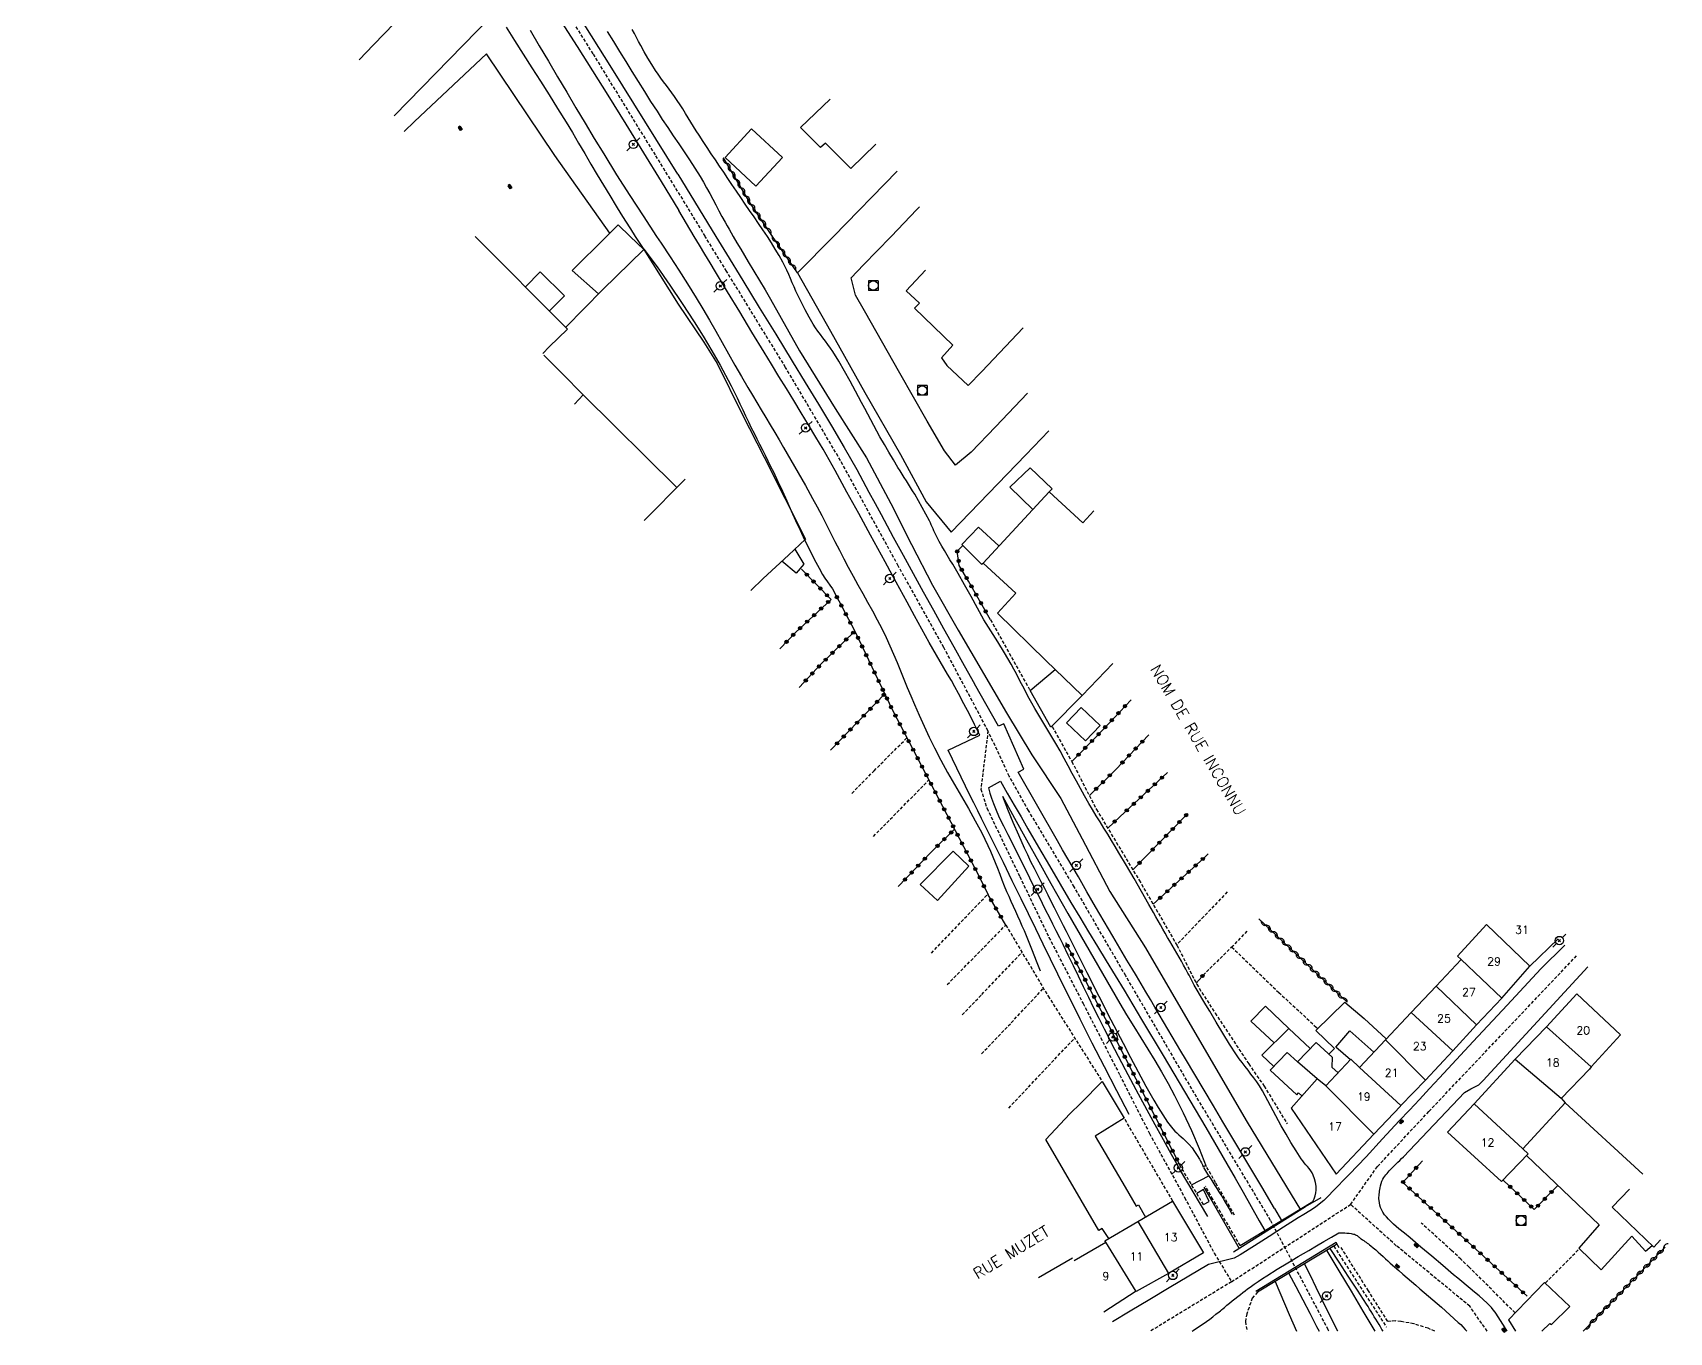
# Model space of a CAD drawing. Header units: millimetres. Extents: x 183999 to 184718, y 129000 to 129978.
# Drawn here: x 184199.4 to 184455, y 128999.8 to 129202.8 of the extents above; entities that cross this region are included whole.
import ezdxf
from ezdxf.enums import TextEntityAlignment as Align

# ---------------------------------------------------------------- set-up
doc = ezdxf.new("R2010")
doc.units = ezdxf.units.MM
doc.linetypes.add('DASHED', pattern=[0.75, 0.5, -0.25])
doc.layers.get('0').update_dxf_attribs({"linetype": 'CONTINUOUS'})
for name, color, linetype in [('W0001', 6, 'DASHED'), ('W0008', 7, 'CONTINUOUS'), ('W0010', 4, 'CONTINUOUS'), ('W0014', 7, 'CONTINUOUS'), ('W0017', 7, 'CONTINUOUS'), ('W0101', 7, 'CONTINUOUS'), ('W0104', 1, 'CONTINUOUS'), ('W0105', 7, 'CONTINUOUS'), ('W0112', 1, 'DASHED'), ('W0120', 7, 'CONTINUOUS'), ('W0211', 2, 'CONTINUOUS'), ('W0214', 2, 'CONTINUOUS'), ('W0310', 3, 'CONTINUOUS'), ('W0322', 7, 'CONTINUOUS'), ('W0323', 7, 'CONTINUOUS'), ('W0401', 7, 'CONTINUOUS'), ('W0420', 7, 'CONTINUOUS'), ('W0473', 7, 'CONTINUOUS'), ('W0989', 7, 'CONTINUOUS'), ('W0991', 7, 'CONTINUOUS'), ('W1102', 7, 'CONTINUOUS')]:
    doc.layers.add(name, color=color, linetype=linetype)
doc.styles.get("Standard").update_dxf_attribs({"font": 'romans.shx', "width": 0.85})

# ---------------------------------------------------------------- blocks, each defined once
blk = doc.blocks.new('T401')
for p, q in [((-0.3, 0.3), (0, 0.3)), ((-0.3, -0.25), (-0.3, 0.3)), ((-0.3, 0.15), (0, 0.15)), ((-0.3, 0), (0, 0)), ((0, 0.3), (0, -0.25)), ((-0.3, -0.15), (0, -0.15)), ((-0.3, -0.25), (-0.3, -0.3)), ((-0.3, -0.3), (0, -0.3)), ((0, -0.3), (0, -0.25))]:
    blk.add_line(p, q)
blk = doc.blocks.new('T420')
for p, q in [((0.75, 0.75), (-0.75, 0.75)), ((-0.75, 0.75), (-0.75, -0.75)), ((0.75, 0.75), (0.75, -0.75)), ((0.75, -0.75), (-0.75, -0.75))]:
    blk.add_line(p, q)
blk.add_ellipse((0, 0), major_axis=(-0.53, 0.53), ratio=1, start_param=3.926991, end_param=10.210176)
blk = doc.blocks.new('T473')
for p, q in [((-0.166667, 0.166667), (0.166667, -0.166667)), ((-0.166667, -0.166667), (0.166667, 0.166667)), ((0.500001, 0.500001), (1.000002, 1.000002)), ((-1.000002, -1.000002), (-0.500001, -0.500001))]:
    blk.add_line(p, q)
blk.add_ellipse((0, 0), major_axis=(0.471405, 0.471405), ratio=1, start_param=5.4977871438, end_param=11.780972451)
blk = doc.blocks.new('t323o')
at = {"color": 0, "linetype": 'Continuous'}
for radius in [0.25, 0.15]:
    blk.add_circle((0, 0), radius, dxfattribs=at)
blk = doc.blocks.new('t322o')
at = {"color": 0, "linetype": 'Continuous'}
for radius in [0.25, 0.15]:
    blk.add_circle((0, 0), radius, dxfattribs=at)
blk = doc.blocks.new('t310o')
at = {"color": 0, "linetype": 'Continuous'}
for centre, start, end in [((-0.5, 0.38), 216.8699, 323.1304), ((0.5, -0.37), 36.8699, 143.1303)]:
    blk.add_arc(centre, 0.625, start, end, dxfattribs=at)

msp = doc.modelspace()

# ---------------------------------------------------------------- linework, layer by layer
at = {"layer": 'W0001'}
for points in [[(184199.38, 129337.16), (184206.41, 129323.95), (184220.9, 129304.18), (184236.54, 129279.72), (184253.4, 129252.61), (184265.8, 129232.94), (184286.88, 129199.48), (184296.64, 129183.61), (184304.39, 129171)], [(184348.56, 129093.79), (184341.66, 129106.81), (184334.54, 129119.55), (184325.52, 129136), (184316.95, 129150.55), (184307.73, 129165.57), (184304.39, 129171)], [(184348.56, 129093.79), (184347.45, 129084.65), (184348.4, 129081.68), (184353.52, 129071), (184358.08, 129061.52), (184363.4, 129051.21), (184369.14, 129040.01), (184373.77, 129030.9), (184379.27, 129020.88), (184383.89, 129012.18), (184386.59, 129007.73)], [(184401.81, 129000), (184401.69, 129000.23), (184392.7, 129017.31), (184381.14, 129036.57), (184370.06, 129055.53), (184362.02, 129069.41), (184354.89, 129081.33), (184351.88, 129086.68), (184348.56, 129093.79)], [(184405.18, 129019.8), (184409.4, 129025.74), (184417.42, 129034.34), (184440.59, 129058.77)], [(184386.59, 129007.73), (184396.62, 129014.23), (184405.18, 129019.8)], [(184426.52, 129000), (184423.8, 129003.9), (184412.32, 129013.36), (184405.18, 129019.8)], [(184386.59, 129007.73), (184373.9, 129000)]]:
    msp.add_lwpolyline(points, dxfattribs=at)
at = {"layer": 'W0008'}
for points in [[(184300.14, 129180.7), (184294.96, 129188.99), (184289.79, 129197.28), (184284.62, 129205.58), (184279.44, 129213.87), (184275.43, 129220.29), (184271.42, 129226.71), (184267.41, 129233.12), (184263.39, 129239.54), (184259.57, 129245.65), (184255.75, 129251.76), (184251.93, 129257.86), (184248.09, 129263.96), (184243.77, 129270.8), (184239.44, 129277.63), (184235.08, 129284.46), (184230.67, 129291.33)], [(184281.98, 129204.47), (184284.39, 129200.67), (184286.79, 129196.87), (184289.18, 129193.05), (184291.98, 129188.56), (184294.76, 129184.06), (184297.53, 129179.56), (184300.28, 129175.04)], [(184300.14, 129180.7), (184306.08, 129171)], [(184302.69, 129171), (184300.28, 129175.04)], [(184347.27, 129093.1), (184346.47, 129094.75), (184345.65, 129096.38), (184344.81, 129098.01), (184343.95, 129099.62), (184343.4, 129100.63), (184342.84, 129101.63), (184342.26, 129102.62), (184341.68, 129103.61), (184341.1, 129104.6), (184340.52, 129105.59), (184339.95, 129106.58), (184339.38, 129107.58), (184338.22, 129109.67), (184337.06, 129111.76), (184335.92, 129113.86), (184334.77, 129115.96), (184333.63, 129118.05), (184332.49, 129120.15), (184331.35, 129122.25), (184330.2, 129124.35), (184328.37, 129127.71), (184326.54, 129131.07), (184324.7, 129134.43), (184322.81, 129137.76), (184321.69, 129139.67), (184320.55, 129141.58), (184319.4, 129143.47), (184318.24, 129145.37), (184317.08, 129147.25), (184315.91, 129149.14), (184314.75, 129151.03), (184313.6, 129152.93), (184311.69, 129156.06), (184309.79, 129159.2), (184307.89, 129162.34), (184305.99, 129165.48), (184305.16, 129166.86), (184304.34, 129168.24), (184303.51, 129169.62), (184302.69, 129171)], [(184306.08, 129171), (184306.49, 129170.32), (184306.91, 129169.65), (184307.32, 129168.97), (184307.73, 129168.29), (184310.29, 129164.1), (184312.85, 129159.91), (184315.41, 129155.72), (184317.96, 129151.52), (184320.01, 129148.16), (184322.07, 129144.81), (184324.11, 129141.44), (184326.1, 129138.04), (184327.09, 129136.31), (184328.06, 129134.57), (184329.02, 129132.82), (184329.97, 129131.07), (184330.92, 129129.31), (184331.86, 129127.56), (184332.81, 129125.8), (184333.77, 129124.05), (184335.33, 129121.19), (184336.9, 129118.34), (184338.46, 129115.48), (184340.03, 129112.63), (184341.63, 129109.75), (184343.23, 129106.88), (184344.83, 129104), (184346.44, 129101.13)], [(184350.21, 129094.48), (184346.44, 129101.13)], [(184342.35, 129090.75), (184347.27, 129093.1)], [(184351.01, 129094.88), (184350.21, 129094.48)], [(184354.16, 129087.79), (184351.01, 129094.88)], [(184345.73, 129083.74), (184342.35, 129090.75)], [(184353.26, 129087.34), (184354.16, 129087.79)], [(184348.65, 129084.89), (184350.5, 129085.89)], [(184350.5, 129085.89), (184351.57, 129084.03), (184352.64, 129082.18), (184353.72, 129080.32), (184354.8, 129078.47), (184356.47, 129075.59), (184358.14, 129072.71), (184359.82, 129069.84), (184361.51, 129066.97), (184362.88, 129064.68), (184364.26, 129062.39), (184365.64, 129060.11), (184367.02, 129057.83), (184368.41, 129055.55), (184369.8, 129053.27), (184371.18, 129050.98), (184372.55, 129048.69), (184375.9, 129043.07), (184379.24, 129037.44), (184382.56, 129031.8), (184385.86, 129026.14), (184387.14, 129023.93), (184388.4, 129021.71), (184389.67, 129019.48), (184390.92, 129017.25)], [(184359.4, 129076.62), (184353.26, 129087.34)], [(184370.61, 129033.84), (184368.67, 129037.55), (184366.75, 129041.27), (184364.84, 129045), (184362.96, 129048.73), (184361.79, 129051.07), (184360.63, 129053.42), (184359.47, 129055.77), (184358.33, 129058.12), (184357.18, 129060.48), (184356.04, 129062.83), (184354.89, 129065.18), (184353.74, 129067.53), (184352.35, 129070.36), (184350.96, 129073.19), (184349.57, 129076.01), (184348.18, 129078.83), (184347.57, 129080.06), (184346.96, 129081.29), (184346.34, 129082.52), (184345.73, 129083.74)], [(184348.65, 129084.89), (184348.87, 129084.06), (184349.13, 129083.24), (184349.41, 129082.42), (184349.73, 129081.62), (184350.33, 129080.26), (184350.99, 129078.92), (184351.67, 129077.59), (184352.35, 129076.26), (184353.24, 129074.45), (184354.14, 129072.63), (184355.04, 129070.82), (184355.94, 129069.01), (184356.48, 129067.94), (184357.02, 129066.86), (184357.55, 129065.79), (184358.09, 129064.72), (184358.63, 129063.65), (184359.17, 129062.58), (184359.71, 129061.51), (184360.24, 129060.44), (184361.05, 129058.79), (184361.85, 129057.14), (184362.65, 129055.49), (184363.44, 129053.83), (184364.24, 129052.18), (184365.04, 129050.52), (184365.86, 129048.88), (184366.68, 129047.24), (184368.31, 129044.06), (184369.97, 129040.89), (184371.65, 129037.74), (184373.34, 129034.59), (184374.61, 129032.28), (184375.89, 129029.97), (184377.18, 129027.67), (184378.49, 129025.38)], [(184393.32, 129019.15), (184391.3, 129022.54), (184389.27, 129025.94), (184387.25, 129029.33), (184385.23, 129032.73), (184383.76, 129035.19), (184382.3, 129037.65), (184380.84, 129040.11), (184379.38, 129042.57), (184378.7, 129043.72), (184378.02, 129044.88), (184377.34, 129046.03), (184376.67, 129047.18), (184375.99, 129048.33), (184375.31, 129049.49), (184374.64, 129050.64), (184373.96, 129051.79), (184373.22, 129053.03), (184372.48, 129054.26), (184371.74, 129055.5), (184371, 129056.73), (184370.26, 129057.97), (184369.53, 129059.2), (184368.79, 129060.44), (184368.06, 129061.68), (184366.71, 129063.99), (184365.36, 129066.31), (184364.02, 129068.63), (184362.68, 129070.95), (184361.86, 129072.37), (184361.04, 129073.79), (184360.22, 129075.2), (184359.4, 129076.62)], [(184393.32, 129019.15), (184394.39, 129017.29)], [(184390.92, 129017.25), (184391.78, 129015.71)], [(184395.53, 129009.04), (184396.63, 129006.98), (184397.72, 129004.91), (184398.81, 129002.84), (184399.88, 129000.76), (184400.27, 129000)], [(184403.18, 129000), (184403.17, 129000.02), (184401.6, 129003.18), (184400.69, 129005.01), (184399.79, 129006.85), (184398.9, 129008.69), (184398.01, 129010.54)]]:
    msp.add_lwpolyline(points, dxfattribs=at)
at = {"layer": 'W0010'}
for points in [[(184382.87, 129017.94), (184378.49, 129025.38)], [(184380.36, 129022.85), (184383.04, 129024.29)], [(184383.04, 129024.29), (184382.28, 129025.57)], [(184383.04, 129024.29), (184383.21, 129024.03), (184383.37, 129023.78), (184383.53, 129023.53), (184383.69, 129023.27), (184384, 129022.78), (184384.31, 129022.29), (184384.62, 129021.79), (184384.93, 129021.3), (184385.06, 129021.08), (184385.2, 129020.87), (184385.33, 129020.66), (184385.46, 129020.44), (184385.77, 129019.91), (184386.07, 129019.38), (184386.36, 129018.84), (184386.65, 129018.3)], [(184382.29, 129022.49), (184383.5, 129020.37), (184387.77, 129012.94)], [(184386.92, 129012.4), (184398.16, 129019.47), (184400.59, 129020.87)], [(184403.41, 129013.04), (184402.95, 129013.86), (184390.37, 129006.22)]]:
    msp.add_lwpolyline(points, dxfattribs=at)
at = {"layer": 'W0014'}
for points in [[(184438.62, 129060.32), (184434.9, 129056.6), (184429.62, 129050.93), (184424.34, 129045.25), (184419.07, 129039.58), (184417.5, 129037.9), (184415.93, 129036.21), (184414.36, 129034.53), (184412.79, 129032.84), (184410.19, 129030.06), (184407.6, 129027.26), (184404.98, 129024.49), (184402.33, 129021.75), (184401.9, 129021.31), (184401.47, 129020.86), (184401.03, 129020.43), (184400.56, 129020.03), (184399.7, 129019.39), (184398.8, 129018.81), (184397.89, 129018.25), (184396.98, 129017.69), (184394.73, 129016.23), (184392.47, 129014.79), (184390.2, 129013.35), (184387.93, 129011.92)], [(184413.44, 129027.24), (184422.98, 129037.31), (184423.97, 129037.88), (184425.2, 129038.49), (184425.91, 129039.15), (184442.26, 129056.91)], [(184421.27, 129008.8), (184419.57, 129010.25), (184417.87, 129011.7), (184416.17, 129013.15), (184414.48, 129014.6), (184413.62, 129015.3), (184412.74, 129015.99), (184411.89, 129016.71), (184411.1, 129017.5), (184410.79, 129017.84), (184410.5, 129018.2), (184410.24, 129018.58), (184410.02, 129018.99), (184409.87, 129019.34), (184409.76, 129019.7), (184409.69, 129020.07), (184409.64, 129020.44), (184409.62, 129020.69), (184409.62, 129020.93), (184409.63, 129021.17), (184409.65, 129021.42), (184409.68, 129021.66), (184409.72, 129021.9), (184409.76, 129022.14), (184409.8, 129022.38), (184409.88, 129022.73), (184409.97, 129023.08), (184410.08, 129023.42), (184410.23, 129023.76), (184410.37, 129024), (184410.54, 129024.23), (184410.71, 129024.45), (184410.89, 129024.66), (184411.23, 129025.04), (184411.58, 129025.41), (184411.94, 129025.76), (184412.3, 129026.12), (184412.58, 129026.41), (184412.87, 129026.69), (184413.15, 129026.97), (184413.44, 129027.24)], [(184380.47, 129000), (184380.61, 129000.09), (184382.67, 129001.5), (184383.18, 129001.87), (184383.67, 129002.25), (184384.15, 129002.64), (184384.64, 129003.02), (184384.85, 129003.19), (184385.05, 129003.36), (184385.26, 129003.53), (184385.47, 129003.7), (184385.67, 129003.88), (184385.88, 129004.05), (184386.09, 129004.22), (184386.29, 129004.39), (184386.71, 129004.73), (184387.13, 129005.08), (184387.56, 129005.42), (184387.98, 129005.76), (184388.35, 129006.04), (184388.72, 129006.32), (184389.1, 129006.6), (184389.48, 129006.87), (184390.12, 129007.33), (184390.77, 129007.78), (184391.43, 129008.23), (184392.09, 129008.66), (184393.72, 129009.68), (184395.37, 129010.67), (184397.02, 129011.65), (184398.67, 129012.62), (184399.84, 129013.31), (184401.01, 129014.01), (184402.18, 129014.69), (184403.35, 129015.38)], [(184403.35, 129015.38), (184403.5, 129015.38), (184403.65, 129015.38), (184403.8, 129015.38), (184403.94, 129015.37), (184404.28, 129015.35), (184404.61, 129015.33), (184404.95, 129015.3), (184405.28, 129015.25), (184405.45, 129015.22), (184405.62, 129015.18), (184405.79, 129015.14), (184405.95, 129015.07), (184406.08, 129015), (184406.2, 129014.93), (184406.31, 129014.85), (184406.42, 129014.76), (184406.53, 129014.67), (184406.63, 129014.58), (184406.74, 129014.49), (184406.86, 129014.41), (184407.04, 129014.28), (184407.23, 129014.15), (184407.41, 129014.02), (184407.6, 129013.89), (184407.79, 129013.76), (184407.97, 129013.63), (184408.16, 129013.49), (184408.33, 129013.35), (184408.73, 129013.03), (184409.12, 129012.7), (184409.5, 129012.36), (184409.88, 129012.02), (184410.26, 129011.68), (184410.63, 129011.33), (184411.01, 129010.99), (184411.39, 129010.65), (184412.05, 129010.07), (184412.71, 129009.5), (184413.37, 129008.92), (184414.03, 129008.35), (184414.69, 129007.77), (184415.35, 129007.2), (184416, 129006.63), (184416.66, 129006.05), (184418.01, 129004.89), (184419.36, 129003.74), (184420.7, 129002.58), (184422.01, 129001.38), (184422.38, 129001.03), (184422.74, 129000.66), (184423.1, 129000.29), (184423.35, 129000)], [(184387.01, 129011.39), (184382.97, 129010.42)], [(184387.93, 129011.92), (184387.01, 129011.39)], [(184382.97, 129010.42), (184379.92, 129008.59), (184376.86, 129006.77), (184373.81, 129004.94), (184370.75, 129003.12), (184368.02, 129001.49), (184368.02, 129001.49)], [(184429.65, 129000), (184429.22, 129000.66), (184429.04, 129000.95), (184428.86, 129001.24), (184428.68, 129001.53), (184428.5, 129001.82), (184428.33, 129002.1), (184428.14, 129002.39), (184427.95, 129002.67), (184427.75, 129002.95), (184427.47, 129003.32), (184427.17, 129003.68), (184426.86, 129004.03), (184426.54, 129004.36), (184425.9, 129004.97), (184425.24, 129005.54), (184424.56, 129006.1), (184423.88, 129006.66), (184423.24, 129007.21), (184422.58, 129007.74), (184421.93, 129008.28), (184421.27, 129008.8)]]:
    msp.add_lwpolyline(points, dxfattribs=at)
at = {"layer": 'W0017'}
msp.add_lwpolyline([(184289.5, 129171.51), (184280.93, 129183.66), (184270.26, 129199.54), (184258.98, 129188.95), (184257.38, 129187.37)], dxfattribs=at)
at = {"layer": 'W0101'}
for points in [[(184331.06, 129185.42), (184327.14, 129181.61), (184323.17, 129185.55), (184322.42, 129184.87), (184319.3, 129188.04), (184323.9, 129192.45)], [(184426.42, 129063.52), (184421.9, 129058.59), (184422.47, 129058.07)], [(184437.58, 129061.3), (184433.16, 129057.02)], [(184422.47, 129058.07), (184418.55, 129053.92)], [(184428.81, 129052.01), (184433.16, 129057.02)], [(184418.55, 129053.92), (184414.67, 129049.8)], [(184424.87, 129047.87), (184428.81, 129052.01)], [(184435.78, 129047.56), (184440.54, 129052.7)], [(184440.54, 129052.7), (184447.36, 129046.27), (184442.77, 129041.27)], [(184414.67, 129049.8), (184410.63, 129045.51)], [(184421.15, 129043.78), (184424.87, 129047.87)], [(184430.88, 129042.49), (184435.78, 129047.56)], [(184410.63, 129045.51), (184406.6, 129041.19)], [(184406.6, 129041.19), (184405.23, 129042.47), (184401.3, 129038.34)], [(184416.87, 129039.23), (184421.15, 129043.78)], [(184430.88, 129042.49), (184438.05, 129036.4)], [(184401.3, 129038.34), (184399.98, 129039.41), (184395.88, 129034.86), (184402.91, 129024.54)], [(184413.01, 129035.24), (184416.87, 129039.23)], [(184442.77, 129041.27), (184442.47, 129040.94), (184438.05, 129036.35), (184438.05, 129036.4)], [(184408.83, 129030.8), (184412.97, 129035.16), (184413.01, 129035.24)], [(184420.3, 129031.11), (184424.5, 129035.54)], [(184424.5, 129035.54), (184432.07, 129028.5)], [(184402.91, 129024.54), (184408.83, 129030.76), (184408.83, 129030.8)], [(184432.07, 129028.5), (184432.93, 129027.72), (184428.73, 129023.37), (184420.3, 129031.11)], [(184452.54, 129013.15), (184446.05, 129019.36), (184448.73, 129022.18)], [(184371.95, 129017.15), (184377.38, 129020.33)], [(184377.38, 129020.33), (184382.21, 129012.24), (184376.75, 129009.03)], [(184366.98, 129013.89), (184366.83, 129014.13), (184371.95, 129017.15)], [(184362.01, 129011.06), (184366.98, 129013.89)], [(184453.6, 129014.26), (184452.54, 129013.15)], [(184356.43, 129008.41), (184361.77, 129011.48)], [(184376.75, 129009.03), (184371.69, 129006.22)], [(184371.69, 129006.22), (184371.72, 129006.23), (184366.67, 129002.99)]]:
    msp.add_lwpolyline(points, dxfattribs=at)
at = {"layer": 'W0104'}
for points in [[(184255.84, 129189.84), (184270.92, 129205.29), (184264.02, 129212.77), (184252.57, 129200.92), (184250.37, 129198.58)], [(184324.41, 129171), (184334.4, 129181.19)], [(184337.85, 129175.64), (184337.44, 129175.21), (184333.45, 129171)], [(184288.99, 129171), (184290.8, 129172.8), (184292.69, 129171)], [(184279.05, 129152.71), (184280.03, 129153.76), (184282.89, 129156.54), (184268.49, 129171)], [(184287.72, 129162.04), (184283.64, 129165.66), (184288.99, 129171)], [(184292.69, 129171), (184294.81, 129168.97)], [(184324.41, 129171), (184318.83, 129165.31), (184323.99, 129156.21), (184329.35, 129146.64), (184334.88, 129136.96), (184338.93, 129129.54), (184342.82, 129124.81), (184354.48, 129136.89), (184358.06, 129140.61)], [(184354.74, 129146.52), (184349.74, 129141.28), (184345.92, 129137.3), (184343.5, 129135.29), (184341.75, 129137.51), (184339.08, 129142.17), (184334.77, 129149.65), (184329.28, 129159.39), (184327.87, 129161.8), (184327.19, 129164.54), (184329.14, 129166.58), (184333.37, 129170.92), (184333.45, 129171)], [(184282.62, 129156.81), (184288.35, 129162.68), (184294.81, 129168.97), (184300.15, 129160.41), (184304.18, 129154.47), (184306.24, 129151.16), (184310.15, 129143.26), (184313.58, 129136.53), (184320.08, 129123.73), (184317.38, 129121.2), (184313.46, 129117.59), (184311.54, 129115.68)], [(184280.08, 129159.36), (184282.4, 129161.73), (184278.64, 129165.46), (184276.32, 129163.13)], [(184338.82, 129165.72), (184335.77, 129162.48), (184337.85, 129160.58), (184337.06, 129159.81), (184343.08, 129154), (184341.3, 129152.06), (184342.13, 129150.84), (184345.48, 129147.69), (184347.59, 129149.9), (184354.06, 129156.73)], [(184285.34, 129146.25), (184282.04, 129149.61), (184279.22, 129152.43)], [(184299.96, 129131.76), (184285.34, 129146.25), (184283.98, 129144.82)], [(184355.56, 129128.35), (184351.95, 129131.82), (184355.16, 129134.87), (184358.6, 129131.59), (184358.1, 129131.09)], [(184294.85, 129126.62), (184301.27, 129133.08)], [(184365.07, 129128.12), (184363.38, 129126.25), (184358.1, 129131.09), (184347.79, 129119.98), (184352.89, 129115.26), (184350.03, 129112.15), (184357.59, 129104.76), (184363.28, 129099.3)], [(184350.27, 129122.66), (184347.06, 129125.61), (184344.45, 129122.9), (184347.53, 129119.82), (184347.79, 129119.98)], [(184318.41, 129122.16), (184319.81, 129119.82), (184318.6, 129118.4), (184316.38, 129120.28)], [(184363.28, 129099.3), (184358.38, 129094.36), (184355.14, 129100.07), (184359.03, 129103.37)], [(184363.28, 129099.3), (184368.07, 129104.3)], [(184395.52, 129047.3), (184391.92, 129050.76), (184389.62, 129048.45), (184393.27, 129045.06)], [(184401.81, 129043.26), (184402.65, 129044.18), (184399.77, 129046.95), (184404.29, 129051.38), (184407.32, 129048.85), (184410.76, 129045.65)], [(184393.18, 129041.34), (184391.33, 129043.12), (184395.52, 129047.3), (184398.86, 129044.14)], [(184405.15, 129042.39), (184402.86, 129044.37), (184405.06, 129046.91), (184408.84, 129043.59)], [(184396.89, 129042.1), (184399.8, 129045.11), (184402.32, 129042.79), (184402.27, 129041.24), (184403.23, 129040.37)], [(184396.89, 129042.1), (184395.3, 129043.53), (184392.64, 129040.78), (184396.78, 129036.92), (184397.07, 129037.24), (184397.59, 129036.76)], [(184399.98, 129039.41), (184396.89, 129042.1)], [(184424.5, 129035.54), (184430.88, 129042.49)], [(184367.44, 129014.49), (184366.4, 129016.04), (184365.85, 129015.73), (184357.58, 129029.97), (184361.36, 129033.95), (184363.04, 129035.63), (184366.39, 129038.99), (184369.82, 129033.3), (184365.32, 129030.48), (184369.97, 129022.49), (184371.71, 129019.53), (184372.04, 129019.73), (184373.16, 129017.81)], [(184438.05, 129036.4), (184438.67, 129035.65), (184432.07, 129028.5)], [(184438.67, 129035.65), (184450.84, 129024.54)], [(184432.64, 129027.42), (184444, 129016.61), (184440.82, 129012.95), (184444.3, 129009.58), (184449.1, 129014.86), (184451.22, 129012.49), (184452.28, 129013.41)], [(184435.48, 129007.63), (184429.82, 129001.77), (184430.96, 129000)], [(184435.06, 129000), (184436.31, 129001.2), (184436.56, 129001.07), (184439.43, 129003.88), (184435.48, 129007.63)]]:
    msp.add_lwpolyline(points, dxfattribs=at)
for points in [[(184307.49, 129183.31), (184312.32, 129178.84), (184316.48, 129183.33), (184311.65, 129187.81)], [(184360.84, 129095.01), (184363.12, 129097.41), (184366.08, 129094.59), (184363.8, 129092.19)], [(184340.65, 129067.26), (184345.59, 129072.65), (184343.11, 129074.96), (184337.98, 129069.76)]]:
    msp.add_lwpolyline(points, close=True, dxfattribs=at)
at = {"layer": 'W0105'}
msp.add_lwpolyline([(184382.21, 129019.78), (184383.12, 129020.26), (184382.22, 129022.14), (184381.16, 129021.53)], dxfattribs=at)
at = {"layer": 'W0112'}
for points in [[(184348.95, 129111.13), (184355.14, 129100.07)], [(184358.58, 129094.43), (184361.65, 129088.98), (184365.49, 129081.51), (184372.16, 129070.45), (184378.06, 129060.3), (184381.15, 129054.19)], [(184327.31, 129084.01), (184330.76, 129087.54), (184335.9, 129092.68)], [(184330.66, 129077.29), (184339.34, 129086.1)], [(184339.73, 129059.07), (184348.52, 129068.26)], [(184385.93, 129068.61), (184382.25, 129064.77), (184378.06, 129060.38)], [(184342.19, 129054.13), (184351.34, 129063.44), (184357.95, 129052.34), (184366.34, 129039.11)], [(184388.99, 129062.5), (184386.78, 129060.16), (184382.46, 129055.94)], [(184386.63, 129060.01), (184393.96, 129052.92), (184399.83, 129047.49)], [(184344.53, 129049.42), (184347.59, 129052.6), (184353.88, 129059.17)], [(184347.57, 129043.33), (184352.18, 129048.17), (184357.22, 129053.55)], [(184381.15, 129054.19), (184384.03, 129049.67), (184389.27, 129041.75), (184391.67, 129038.3), (184395.27, 129032.38)], [(184399.83, 129047.49), (184400.06, 129047.24)], [(184351.79, 129034.85), (184362.1, 129045.8)], [(184377.43, 129020.33), (184369.82, 129033.3)], [(184382.21, 129019.78), (184378.81, 129025.45)], [(184382.59, 129025.88), (184382.17, 129025.69)], [(184387.07, 129018.15), (184384.11, 129023.19), (184382.59, 129025.88)], [(184387.96, 129013.38), (184383.67, 129020.61), (184382.53, 129022.67)], [(184430.87, 129002.86), (184428.79, 129004.96), (184423.7, 129010.01), (184422.4, 129011.24), (184420.95, 129012.62), (184416.23, 129016.9)], [(184402.55, 129013.28), (184410.8, 129000.61)], [(184410.98, 129001.54), (184407.97, 129006.31), (184403.69, 129013.09)], [(184435.63, 129007.54), (184440.9, 129012.87)], [(184390.66, 129006.09), (184389.82, 129005.18), (184389.33, 129003.72), (184388.98, 129002.73), (184388.76, 129001.49), (184389, 129000)], [(184418.35, 129000), (184417.29, 129000.45), (184415.05, 129001.16), (184413.04, 129001.53), (184412.2, 129001.6), (184411.53, 129001.57), (184410.98, 129001.54)]]:
    msp.add_lwpolyline(points, dxfattribs=at)
at = {"layer": 'W0120'}
for points in [[(184387.96, 129013.38), (184399.29, 129020.28)], [(184402.96, 129013.53), (184390.66, 129006.09)]]:
    msp.add_lwpolyline(points, dxfattribs=at)
at = {"layer": 'W0211'}
for points in [[(184273.29, 129203.7), (184274.63, 129201.58), (184275.98, 129199.46), (184277.32, 129197.35), (184278.67, 129195.23), (184280.01, 129193.11), (184281.34, 129190.99), (184282.66, 129188.85), (184283.65, 129187.22), (184284.63, 129185.58), (184285.6, 129183.94), (184286.56, 129182.29), (184287.52, 129180.64), (184288.5, 129179), (184289.48, 129177.37), (184290.47, 129175.74), (184291.21, 129174.55), (184291.96, 129173.36), (184292.72, 129172.18), (184293.48, 129171)], [(184314.1, 129171), (184313.42, 129172.02), (184312.74, 129173.04), (184312.04, 129174.05), (184311.34, 129175.05), (184310.64, 129176.06), (184309.95, 129177.07), (184309.26, 129178.08), (184308.57, 129179.1), (184307.93, 129180.06), (184307.29, 129181.03), (184306.64, 129181.99), (184305.99, 129182.95), (184305.34, 129183.91), (184304.7, 129184.87), (184304.06, 129185.84), (184303.43, 129186.81), (184303, 129187.49), (184302.58, 129188.17), (184302.16, 129188.85), (184301.74, 129189.54), (184301.32, 129190.22), (184300.9, 129190.91), (184300.47, 129191.58), (184300.03, 129192.25), (184299.62, 129192.85), (184299.2, 129193.43), (184298.77, 129194.01), (184298.34, 129194.58), (184297.91, 129195.16), (184297.48, 129195.74), (184297.07, 129196.33), (184296.66, 129196.92), (184296.05, 129197.88), (184295.46, 129198.84), (184294.89, 129199.82), (184294.33, 129200.81), (184293.99, 129201.44), (184293.65, 129202.07), (184293.33, 129202.7), (184293, 129203.34)], [(184293.48, 129171), (184294.81, 129168.97)], [(184347.92, 129111.13), (184346.93, 129112.95), (184345.92, 129114.76), (184344.91, 129116.57), (184343.88, 129118.37), (184343.47, 129119.09), (184343.05, 129119.8), (184342.62, 129120.5), (184342.19, 129121.21), (184341.77, 129121.92), (184341.35, 129122.63), (184340.95, 129123.35), (184340.56, 129124.08), (184340.4, 129124.39), (184340.26, 129124.7), (184340.12, 129125.02), (184339.98, 129125.33), (184339.84, 129125.65), (184339.71, 129125.97), (184339.56, 129126.28), (184339.41, 129126.59), (184338.86, 129127.64), (184338.29, 129128.68), (184337.7, 129129.71), (184337.11, 129130.74), (184336.79, 129131.27), (184336.47, 129131.79), (184336.14, 129132.31), (184335.81, 129132.83), (184335.48, 129133.35), (184335.15, 129133.87), (184334.82, 129134.39), (184334.5, 129134.92), (184333.78, 129136.1), (184333.07, 129137.29), (184332.38, 129138.49), (184331.69, 129139.69), (184331.2, 129140.58), (184330.72, 129141.47), (184330.25, 129142.36), (184329.78, 129143.25), (184329.31, 129144.14), (184328.83, 129145.04), (184328.36, 129145.93), (184327.87, 129146.81), (184327.01, 129148.38), (184326.14, 129149.95), (184325.25, 129151.5), (184324.31, 129153.03), (184323.95, 129153.57), (184323.57, 129154.11), (184323.18, 129154.63), (184322.78, 129155.15), (184322.38, 129155.67), (184322, 129156.19), (184321.62, 129156.73), (184321.27, 129157.28), (184320.61, 129158.38), (184320.01, 129159.52), (184319.43, 129160.66), (184318.86, 129161.81), (184318.55, 129162.46), (184318.27, 129163.11), (184317.99, 129163.76), (184317.71, 129164.42), (184317.44, 129165.07), (184317.15, 129165.72), (184316.84, 129166.37), (184316.51, 129167), (184315.94, 129168.02), (184315.34, 129169.02), (184314.73, 129170.02), (184314.1, 129171)], [(184294.81, 129169.02), (184296.87, 129166.23), (184298.86, 129163.4), (184300.81, 129160.54), (184302.69, 129157.64), (184304.08, 129155.41), (184305.42, 129153.15), (184306.71, 129150.87), (184307.97, 129148.57), (184308.45, 129147.65), (184308.91, 129146.72), (184309.37, 129145.79), (184309.81, 129144.86), (184310.26, 129143.92), (184310.7, 129142.99), (184311.15, 129142.05), (184311.6, 129141.12), (184312.03, 129140.26), (184312.46, 129139.4), (184312.89, 129138.54), (184313.33, 129137.68), (184313.76, 129136.82), (184314.19, 129135.95), (184314.62, 129135.09), (184315.04, 129134.22), (184315.75, 129132.71), (184316.45, 129131.2), (184317.14, 129129.68), (184317.83, 129128.16), (184318.52, 129126.64), (184319.21, 129125.12), (184319.93, 129123.61), (184320.66, 129122.11), (184321.15, 129121.12), (184321.66, 129120.14), (184322.18, 129119.16), (184322.74, 129118.21), (184323.1, 129117.63), (184323.47, 129117.07), (184323.86, 129116.52), (184324.27, 129115.98)], [(184399.29, 129020.28), (184399.49, 129020.7), (184399.65, 129021.14), (184399.75, 129021.59), (184399.8, 129022.05), (184399.79, 129022.65), (184399.7, 129023.24), (184399.56, 129023.82), (184399.35, 129024.37), (184399.17, 129024.73), (184398.96, 129025.07), (184398.72, 129025.4), (184398.47, 129025.71), (184398.22, 129026.01), (184397.96, 129026.31), (184397.72, 129026.62), (184397.49, 129026.94), (184396.67, 129028.2), (184395.87, 129029.48), (184395.1, 129030.77), (184394.34, 129032.07), (184393.91, 129032.84), (184393.49, 129033.63), (184393.08, 129034.42), (184392.68, 129035.21), (184392.27, 129036), (184391.85, 129036.78), (184391.41, 129037.56), (184390.94, 129038.32), (184390.53, 129038.94), (184390.09, 129039.56), (184389.63, 129040.16), (184389.17, 129040.76), (184388.7, 129041.35), (184388.24, 129041.95), (184387.79, 129042.56), (184387.36, 129043.18), (184386.27, 129044.85), (184385.23, 129046.56), (184384.21, 129048.27), (184383.18, 129049.98), (184382.57, 129050.99), (184381.96, 129052), (184381.36, 129053.01), (184380.77, 129054.04), (184380.6, 129054.35), (184380.44, 129054.66), (184380.28, 129054.98), (184380.12, 129055.3), (184379.96, 129055.61), (184379.79, 129055.93), (184379.63, 129056.25), (184379.46, 129056.56), (184379.11, 129057.19), (184378.76, 129057.81), (184378.4, 129058.43), (184378.04, 129059.05), (184377.68, 129059.67), (184377.32, 129060.28), (184376.96, 129060.9), (184376.6, 129061.52), (184376.23, 129062.17), (184375.87, 129062.81), (184375.51, 129063.45), (184375.15, 129064.09), (184374.79, 129064.74), (184374.42, 129065.38), (184374.06, 129066.02), (184373.7, 129066.66), (184372.53, 129068.69), (184371.37, 129070.71), (184370.2, 129072.73), (184369.01, 129074.74), (184368.43, 129075.71), (184367.84, 129076.67), (184367.25, 129077.63), (184366.65, 129078.59), (184366.06, 129079.55), (184365.47, 129080.51), (184364.89, 129081.48), (184364.31, 129082.45), (184363.65, 129083.61), (184363, 129084.77), (184362.37, 129085.94), (184361.73, 129087.11), (184361.1, 129088.29), (184360.47, 129089.46), (184359.82, 129090.63), (184359.17, 129091.79), (184358.71, 129092.58), (184358.24, 129093.37), (184357.76, 129094.15), (184357.29, 129094.94), (184356.81, 129095.72), (184356.34, 129096.5), (184355.88, 129097.29), (184355.42, 129098.09), (184355, 129098.84), (184354.59, 129099.6), (184354.19, 129100.37), (184353.8, 129101.13), (184353.4, 129101.9), (184353, 129102.66), (184352.59, 129103.42), (184352.17, 129104.17), (184351.14, 129105.94), (184350.09, 129107.68), (184349.02, 129109.42), (184347.92, 129111.13)], [(184350.82, 129083.57), (184351.61, 129081.54), (184352.44, 129079.51), (184353.31, 129077.51), (184354.2, 129075.51), (184354.71, 129074.45), (184355.22, 129073.39), (184355.75, 129072.33), (184356.29, 129071.28), (184356.83, 129070.24), (184357.37, 129069.19), (184357.91, 129068.14), (184358.45, 129067.09), (184358.91, 129066.17), (184359.37, 129065.24), (184359.83, 129064.32), (184360.3, 129063.39), (184360.76, 129062.46), (184361.22, 129061.54), (184361.68, 129060.61), (184362.15, 129059.69), (184364.01, 129056.01), (184365.87, 129052.33), (184367.75, 129048.65), (184369.65, 129044.99), (184370.82, 129042.75), (184371.99, 129040.51), (184373.19, 129038.29), (184374.46, 129036.1), (184375.15, 129034.94), (184375.86, 129033.79), (184376.61, 129032.67), (184377.44, 129031.6), (184377.73, 129031.27), (184378.05, 129030.96), (184378.37, 129030.67), (184378.71, 129030.38), (184379.04, 129030.1), (184379.37, 129029.8), (184379.68, 129029.5), (184379.98, 129029.17), (184380.42, 129028.62), (184380.83, 129028.05), (184381.21, 129027.46), (184381.57, 129026.85), (184381.74, 129026.57), (184381.89, 129026.28), (184382.04, 129025.99), (184382.17, 129025.69)], [(184410.26, 129000), (184410.07, 129000.28), (184409.87, 129000.69), (184409.65, 129001.07), (184409.39, 129001.47), (184409.14, 129001.86), (184408.89, 129002.26), (184408.65, 129002.66), (184408.4, 129003.06), (184408.16, 129003.46), (184407.91, 129003.86), (184407.65, 129004.25), (184406.25, 129006.43), (184404.83, 129008.6), (184403.41, 129010.77), (184401.97, 129012.93)]]:
    msp.add_lwpolyline(points, dxfattribs=at)
at = {"layer": 'W0214'}
for points in [[(184277.04, 129203.21), (184278.48, 129200.79), (184279.92, 129198.38), (184281.34, 129195.95), (184282.77, 129193.53), (184284.19, 129191.11), (184285.63, 129188.69), (184287.08, 129186.28), (184288.55, 129183.88), (184290.57, 129180.64), (184292.62, 129177.41), (184294.7, 129174.2), (184296.8, 129171)], [(184289.08, 129203), (184290.06, 129201.45), (184291.03, 129199.89), (184292, 129198.33), (184292.96, 129196.76), (184293.93, 129195.2), (184294.9, 129193.64), (184295.88, 129192.09), (184296.87, 129190.54), (184297.7, 129189.26), (184298.55, 129187.99), (184299.41, 129186.73), (184300.27, 129185.47), (184301.12, 129184.21), (184301.97, 129182.94), (184302.79, 129181.65), (184303.6, 129180.35), (184304.11, 129179.48), (184304.61, 129178.6), (184305.1, 129177.71), (184305.57, 129176.81), (184306.05, 129175.91), (184306.52, 129175.02), (184307.01, 129174.13), (184307.5, 129173.24), (184307.82, 129172.68), (184308.14, 129172.12), (184308.46, 129171.56), (184308.78, 129171)], [(184296.8, 129171), (184297.5, 129169.93)], [(184297.5, 129169.93), (184298.91, 129167.83), (184300.29, 129165.71), (184301.65, 129163.57), (184302.98, 129161.41), (184304.02, 129159.68), (184305.05, 129157.93), (184306.06, 129156.18), (184307.06, 129154.42), (184308.05, 129152.66), (184309.05, 129150.9), (184310.05, 129149.14), (184311.07, 129147.39), (184311.76, 129146.22), (184312.45, 129145.05), (184313.15, 129143.89), (184313.85, 129142.72), (184314.55, 129141.56), (184315.25, 129140.39), (184315.94, 129139.22), (184316.63, 129138.05), (184317.78, 129136.07), (184318.93, 129134.08), (184320.06, 129132.09), (184321.17, 129130.08), (184321.89, 129128.74), (184322.59, 129127.4), (184323.29, 129126.06), (184323.97, 129124.71), (184324.66, 129123.36), (184325.35, 129122.01), (184326.04, 129120.66), (184326.74, 129119.32), (184327.48, 129117.95), (184328.23, 129116.59), (184328.99, 129115.23), (184329.75, 129113.87), (184330.5, 129112.51), (184331.24, 129111.13), (184331.96, 129109.75), (184332.65, 129108.35), (184333.24, 129107.07), (184333.82, 129105.77), (184334.36, 129104.46), (184334.9, 129103.15), (184335.43, 129101.84), (184335.96, 129100.52), (184336.51, 129099.22), (184337.07, 129097.91), (184337.82, 129096.2), (184338.59, 129094.5), (184339.37, 129092.8), (184340.19, 129091.12), (184341.19, 129089.19), (184342.24, 129087.28), (184343.32, 129085.4), (184344.42, 129083.52), (184345.5, 129081.64), (184346.57, 129079.74), (184347.59, 129077.82), (184348.56, 129075.87), (184348.96, 129074.99), (184349.34, 129074.1), (184349.7, 129073.2), (184350.05, 129072.3), (184350.4, 129071.4), (184350.74, 129070.49), (184351.1, 129069.59), (184351.47, 129068.7), (184351.8, 129067.93), (184352.14, 129067.16), (184352.49, 129066.4), (184352.84, 129065.63), (184353.18, 129064.87), (184353.53, 129064.11), (184353.87, 129063.34), (184354.2, 129062.57), (184354.85, 129061.01), (184355.48, 129059.44), (184356.1, 129057.87), (184356.7, 129056.29)], [(184308.78, 129171), (184309.36, 129170.01), (184309.94, 129169.02), (184310.53, 129168.03), (184311.11, 129167.04), (184311.98, 129165.58), (184312.86, 129164.12), (184313.74, 129162.67), (184314.62, 129161.21)], [(184314.62, 129161.21), (184319.12, 129153.15), (184324.71, 129144.13), (184329.61, 129136.4), (184333.38, 129129.31), (184336.62, 129122.88), (184339.91, 129116.54), (184343.91, 129109.51), (184351.45, 129096.6), (184355.42, 129090.02), (184359.92, 129083.19), (184363.29, 129076.9), (184367.61, 129068.7), (184373.15, 129059.86), (184380.84, 129046.68), (184389.02, 129032.67), (184397.36, 129018.96)], [(184350.82, 129083.57), (184352.7, 129080.16), (184354.58, 129076.74), (184356.48, 129073.34), (184358.39, 129069.94), (184361.05, 129065.24), (184363.73, 129060.55), (184366.43, 129055.87), (184369.15, 129051.2), (184370.21, 129049.4), (184371.31, 129047.62), (184372.41, 129045.84), (184373.51, 129044.07), (184374.61, 129042.29), (184375.68, 129040.49), (184376.72, 129038.67), (184377.7, 129036.83), (184379.06, 129034.11), (184380.34, 129031.35), (184381.54, 129028.56), (184382.65, 129025.73)], [(184401.47, 129012.54), (184403.36, 129009.41), (184405.25, 129006.27), (184407.11, 129003.13), (184408.95, 129000)], [(184393.39, 129007.74), (184395.61, 129002.6), (184396.76, 129000)]]:
    msp.add_lwpolyline(points, dxfattribs=at)
at = {"layer": 'W0310'}
for points in [[(184314.93, 129171), (184311.38, 129176.3), (184307.26, 129183.27)], [(184318.83, 129165.31), (184316.29, 129168.97), (184314.93, 129171)], [(184390.85, 129064.43), (184403.05, 129052.91), (184404.53, 129051.5)], [(184441.53, 129000), (184451.01, 129009.77), (184454.29, 129013.13)]]:
    msp.add_lwpolyline(points, dxfattribs=at)
at = {"layer": 'W0322'}
for points in [[(184324.27, 129115.98), (184327.76, 129109.35)], [(184327.76, 129109.35), (184333.64, 129097.03), (184347.36, 129070.72), (184348.57, 129068.17)]]:
    msp.add_lwpolyline(points, dxfattribs=at)
at = {"layer": 'W0323'}
for points in [[(184348.95, 129111.13), (184345.52, 129117.14), (184344.07, 129119.59), (184343.76, 129121.83), (184344.65, 129122.7)], [(184316.06, 129106.61), (184318.5, 129109.14), (184324.05, 129114.3), (184319.43, 129119.03)], [(184327.76, 129109.35), (184322.53, 129104.23), (184319.07, 129100.56)], [(184323.96, 129090.74), (184332.44, 129099.55)], [(184370.9, 129098.63), (184365.6, 129093.01), (184361.65, 129088.98)], [(184368.51, 129087.76), (184373.66, 129093.13)], [(184368.51, 129087.76), (184364.39, 129083.66)], [(184376.6, 129087.26), (184369.14, 129080.33)], [(184369.14, 129080.33), (184367.25, 129078.59)], [(184379.78, 129080.89), (184377.46, 129078.5), (184373.23, 129074.15)], [(184339.62, 129074.75), (184343.34, 129078.42)], [(184334.55, 129069.47), (184339.62, 129074.75)], [(184373.23, 129074.15), (184371.18, 129072.08)], [(184382.33, 129073.96), (184374.35, 129066.69)], [(184382.94, 129074.58), (184382.33, 129073.96)], [(184351.34, 129063.44), (184348.52, 129068.26)], [(184378.76, 129025.49), (184373.31, 129036.19), (184366.91, 129048.81), (184360.73, 129060.67)], [(184382.46, 129055.94), (184381.05, 129054.38)], [(184416.43, 129026.61), (184413.34, 129023.25), (184423.49, 129013.98), (184432.74, 129005.5)], [(184429.03, 129023.59), (184433.87, 129019.02), (184437.55, 129022.74)]]:
    msp.add_lwpolyline(points, dxfattribs=at)
at = {"layer": 'W1102'}
for points in [[(184426.42, 129063.52), (184433.16, 129057.02)], [(184428.81, 129052.01), (184422.47, 129058.07)], [(184424.87, 129047.87), (184418.55, 129053.92)], [(184421.15, 129043.78), (184414.67, 129049.8)], [(184435.78, 129047.56), (184442.77, 129041.27)], [(184416.87, 129039.23), (184410.63, 129045.51)], [(184413.01, 129035.24), (184406.6, 129041.19)], [(184401.3, 129038.34), (184408.83, 129030.8)], [(184371.95, 129017.15), (184376.75, 129009.03)], [(184371.69, 129006.22), (184366.98, 129013.89)]]:
    msp.add_lwpolyline(points, dxfattribs=at)

# ---------------------------------------------------------------- block references
at = {"layer": 'W0310'}
for p, rotation in [((184307.76, 129182.43), 120.5451746489464), ((184308.52, 129181.14), 120.5451746489464), ((184309.28, 129179.85), 120.5451746489464), ((184310.05, 129178.56), 120.5451746489464), ((184310.81, 129177.26), 120.5451746489464), ((184311.59, 129175.98), 123.8269403166286), ((184312.42, 129174.74), 123.8269403166286), ((184313.26, 129173.49), 123.8269403166286), ((184314.09, 129172.25), 123.8269403166286), ((184315.43, 129170.25), 123.826940316594), ((184316.27, 129169), 123.826940316594), ((184317.12, 129167.77), 124.7666878651378), ((184317.98, 129166.54), 124.7666878651378), ((184391.94, 129063.4), 316.6110568283998), ((184393.03, 129062.37), 316.6110568283998), ((184394.12, 129061.34), 316.6110568283998), ((184395.21, 129060.31), 316.6110568283998), ((184396.3, 129059.28), 316.6110568283998), ((184397.39, 129058.25), 316.6110568283998), ((184398.48, 129057.22), 316.6110568283998), ((184399.57, 129056.19), 316.6110568283998), ((184400.66, 129055.16), 316.6110568283998), ((184401.75, 129054.13), 316.6110568283998), ((184402.84, 129053.1), 316.6110568283998), ((184403.93, 129052.06), 316.5428144386433), ((184454.07, 129012.91), 45.65806818538923), ((184451.98, 129010.76), 45.65806818538923), ((184453.03, 129011.84), 45.65806818538923), ((184449.89, 129008.61), 45.88041906763097), ((184450.93, 129009.69), 45.88041906763097), ((184446.75, 129005.38), 45.88041906763097), ((184447.8, 129006.46), 45.88041906763097), ((184448.84, 129007.54), 45.88041906763097), ((184444.66, 129003.23), 45.88041906763097), ((184445.71, 129004.31), 45.88041906763097), ((184442.58, 129001.08), 45.88041906763097), ((184443.62, 129002.15), 45.88041906763097)]:
    msp.add_blockref('t310o', p, dxfattribs=dict(at, rotation=rotation))
at = {"layer": 'W0322'}
for p, rotation in [((184324.96, 129114.66), 297.790991683241), ((184325.66, 129113.34), 297.790991683241), ((184326.36, 129112.01), 297.790991683241), ((184327.06, 129110.68), 297.790991683241), ((184328.25, 129108.31), 295.5201508501985), ((184328.9, 129106.96), 295.5201508501985), ((184329.54, 129105.61), 295.5201508501985), ((184330.19, 129104.25), 295.5201508501985), ((184330.84, 129102.9), 295.5201508501985), ((184331.48, 129101.55), 295.5201508501985), ((184332.13, 129100.19), 295.5201508501985), ((184332.78, 129098.84), 295.5201508501985), ((184333.42, 129097.48), 295.5201508501985), ((184334.1, 129096.15), 297.5367317484457), ((184334.79, 129094.82), 297.5367317484457), ((184335.49, 129093.49), 297.5367317484457), ((184336.18, 129092.16), 297.5367317484457), ((184336.87, 129090.83), 297.5367317484457), ((184337.57, 129089.5), 297.5367317484457), ((184338.26, 129088.17), 297.5367317484457), ((184338.95, 129086.84), 297.5367317484457), ((184339.65, 129085.51), 297.5367317484457), ((184340.34, 129084.18), 297.5367317484457), ((184341.03, 129082.85), 297.5367317484457), ((184341.73, 129081.52), 297.5367317484457), ((184342.42, 129080.19), 297.5367317484457), ((184343.11, 129078.86), 297.5367317484457), ((184343.81, 129077.53), 297.5367317484457), ((184344.5, 129076.2), 297.5367317484457), ((184345.2, 129074.86), 297.5367317484457), ((184345.89, 129073.53), 297.5367317484457), ((184346.58, 129072.2), 297.5367317484457), ((184347.28, 129070.87), 297.5367317484457), ((184347.92, 129069.52), 295.3230362617619)]:
    msp.add_blockref('t322o', p, dxfattribs=dict(at, rotation=rotation))
at = {"layer": 'W0323'}
for p, rotation in [((184343.76, 129121.8), 97.95455777758747), ((184320.28, 129118.17), 134.3501934267657), ((184343.97, 129120.32), 97.95455777758747), ((184344.46, 129118.93), 120.5981171473689), ((184321.32, 129117.09), 134.3501934267657), ((184322.37, 129116.02), 134.3501934267657), ((184345.22, 129117.64), 120.5981171473689), ((184345.97, 129116.34), 119.6791091582053), ((184322.51, 129112.87), 42.93189920820001), ((184323.42, 129114.95), 134.3501934267657), ((184323.61, 129113.9), 42.93189920820001), ((184346.72, 129115.04), 119.6791091582053), ((184347.46, 129113.73), 119.6791091582053), ((184320.32, 129110.83), 42.93189920820001), ((184321.41, 129111.85), 42.93189920820001), ((184348.2, 129112.43), 119.6791091582053), ((184318.14, 129108.77), 46.11996784797311), ((184319.22, 129109.81), 42.93189920820001), ((184326.42, 129108.05), 224.435036726436), ((184327.5, 129109.1), 224.435036726436), ((184317.1, 129107.69), 46.11996784797311), ((184324.28, 129105.95), 224.435036726436), ((184325.35, 129107), 224.435036726436), ((184321.13, 129102.74), 226.7041484474543), ((184322.16, 129103.84), 226.7041484474543), ((184323.21, 129104.9), 224.435036726436), ((184320.1, 129101.65), 226.7041484474543), ((184331.24, 129098.31), 46.12264209267919), ((184332.28, 129099.39), 46.12264209267919), ((184369.96, 129097.64), 226.6832093747964), ((184328.12, 129095.06), 46.12264209267919), ((184329.16, 129096.14), 46.12264209267919), ((184330.2, 129097.22), 46.12264209267919), ((184367.9, 129095.45), 226.6832093747964), ((184368.93, 129096.54), 226.6832093747964), ((184326.04, 129092.9), 46.12264209267919), ((184327.08, 129093.98), 46.12264209267919), ((184365.85, 129093.27), 226.6832093747964), ((184366.87, 129094.36), 226.6832093747964), ((184325, 129091.82), 46.12264209267919), ((184362.7, 129090.05), 225.6036963588473), ((184363.75, 129091.12), 225.6036963588473), ((184364.8, 129092.19), 225.6036963588473), ((184370.59, 129089.92), 46.23089791903185), ((184371.62, 129091.01), 46.23089791903185), ((184372.66, 129092.09), 46.23089791903185), ((184369.55, 129088.84), 46.23089791903185), ((184366.51, 129085.77), 224.8328355449939), ((184367.58, 129086.83), 224.8328355449939), ((184374.63, 129085.43), 222.8970329719608), ((184375.73, 129086.46), 222.8970329719608), ((184365.45, 129084.71), 224.8328355449939), ((184371.33, 129082.37), 222.8970329719608), ((184372.43, 129083.39), 222.8970329719608), ((184373.53, 129084.41), 222.8970329719608), ((184370.23, 129081.35), 222.8970329719608), ((184379.51, 129080.6), 225.8179095349767), ((184342.82, 129077.91), 44.58947893087586), ((184368.35, 129079.61), 222.7409516166493), ((184376.37, 129077.38), 225.7412841437489), ((184377.42, 129078.45), 225.7412841437489), ((184378.46, 129079.53), 225.8179095349767), ((184340.68, 129075.8), 44.58947893087586), ((184341.75, 129076.86), 44.58947893087586), ((184374.28, 129075.23), 225.7412841437489), ((184375.32, 129076.3), 225.7412841437489), ((184337.67, 129072.72), 46.16011292748131), ((184338.71, 129073.8), 46.16011292748131), ((184372.23, 129073.15), 225.2918265744502), ((184381, 129072.75), 222.3315083525272), ((184382.11, 129073.76), 222.3315083525272), ((184335.59, 129070.55), 46.16011292748131), ((184336.63, 129071.64), 46.16011292748131), ((184377.67, 129069.72), 222.3315083525272), ((184378.78, 129070.73), 222.3315083525272), ((184379.89, 129071.74), 222.3315083525272), ((184349.07, 129067.33), 120.3000333764757), ((184375.46, 129067.7), 222.3315083525272), ((184376.56, 129068.71), 222.3315083525272), ((184349.82, 129066.03), 120.3000333764757), ((184350.58, 129064.74), 120.3000333764757), ((184360.97, 129060.2), 117.5500038344523), ((184361.67, 129058.87), 117.5500038344523), ((184362.36, 129057.54), 117.5500038344523), ((184363.05, 129056.21), 117.5500038344523), ((184363.75, 129054.88), 117.5500038344523), ((184382.05, 129055.49), 227.8893272211378), ((184364.44, 129053.55), 117.5500038344523), ((184365.14, 129052.22), 117.5500038344523), ((184365.83, 129050.89), 117.5500038344523), ((184366.52, 129049.56), 117.5500038344523), ((184367.21, 129048.22), 116.8854596084033), ((184367.89, 129046.89), 116.8854596084033), ((184368.57, 129045.55), 116.8854596084033), ((184369.24, 129044.21), 116.8854596084033), ((184369.92, 129042.87), 116.8854596084033), ((184370.6, 129041.53), 116.8854596084033), ((184371.28, 129040.2), 116.8854596084033), ((184371.96, 129038.86), 116.8854596084033), ((184372.64, 129037.52), 116.8854596084033), ((184373.31, 129036.18), 116.9876543144297), ((184374, 129034.85), 116.9876543144297), ((184374.68, 129033.51), 116.9876543144297), ((184375.36, 129032.17), 116.9876543144297), ((184376.04, 129030.84), 116.9876543144297), ((184376.72, 129029.5), 116.9876543144297), ((184377.4, 129028.16), 116.9876543144297), ((184378.08, 129026.83), 116.9876543144297), ((184414.41, 129024.4), 227.4741497961679), ((184415.42, 129025.51), 227.4741497961679), ((184413.39, 129023.3), 227.4741497961679), ((184414.4, 129022.28), 317.6073820592282), ((184415.51, 129021.27), 317.6073820592282), ((184430.12, 129022.56), 316.6483882406087), ((184431.21, 129021.53), 316.6483882406087), ((184436.57, 129021.75), 45.33270639121292), ((184416.62, 129020.26), 317.6073820592282), ((184417.72, 129019.25), 317.6073820592282), ((184432.3, 129020.5), 316.6483882406087), ((184433.39, 129019.47), 316.6483882406087), ((184434.46, 129019.62), 45.33270639121292), ((184435.52, 129020.68), 45.33270639121292), ((184418.83, 129018.24), 317.6073820592282), ((184419.94, 129017.23), 317.6073820592282), ((184421.05, 129016.21), 317.6073820592282), ((184422.15, 129015.2), 317.6073820592282), ((184423.26, 129014.19), 317.6073820592282), ((184424.37, 129013.18), 317.4735673940484), ((184425.47, 129012.16), 317.4735673940484), ((184426.58, 129011.15), 317.4735673940484), ((184427.68, 129010.14), 317.4735673940484), ((184428.79, 129009.12), 317.4735673940484), ((184429.9, 129008.11), 317.4735673940484), ((184431, 129007.09), 317.4735673940484), ((184432.11, 129006.08), 317.4735673940484)]:
    msp.add_blockref('t323o', p, dxfattribs=dict(at, rotation=rotation))
at = {"layer": 'W0401'}
for p, rotation in [((184266.01, 129187.79), 212.3029921800255), ((184273.76, 129178.71), 211.8453148641212), ((184413.04, 129032.79), 136.8686344579771), ((184415.54, 129013.49), 49.48667761331068), ((184412.4, 129010.07), 228.8102480076256), ((184429.24, 129000.25), 32.87513845746275)]:
    msp.add_blockref('T401', p, dxfattribs=dict(at, rotation=rotation))
at = {"layer": 'W0420'}
for p in [(184330.64, 129163.33), (184338.29, 129146.94), (184431.81, 129017.27)]:
    msp.add_blockref('T420', p, dxfattribs=at)
at = {"layer": 'W0473'}
for p in [(184293.17, 129185.38), (184306.76, 129163.29), (184320.08, 129141.1), (184333.23, 129117.58), (184346.36, 129093.69), (184362.36, 129072.76), (184356.31, 129069.06), (184437.79, 129061.01), (184375.55, 129050.56), (184368.05, 129045.96), (184388.75, 129028), (184378.29, 129025.51), (184377.43, 129008.72), (184401.45, 129005.51)]:
    msp.add_blockref('T473', p, dxfattribs=at)

# ---------------------------------------------------------------- texts
at = {"layer": 'W0989'}
for s, rotation, p in [('NOM DE RUE INCONNU', 300.4196, (184381.38, 129092.35)), ('RUE MUZET', 31.6854, (184352.2, 129012.33))]:
    msp.add_text(s, height=1.75, rotation=rotation, dxfattribs=at).set_placement(p, align=Align.MIDDLE_CENTER)
at = {"layer": 'W0991'}
for s, p in [('31', (184431.95, 129062.71)), ('29', (184427.59, 129057.76)), ('27', (184423.67, 129052.97)), ('25', (184419.77, 129048.85)), ('20', (184441.51, 129046.99)), ('23', (184415.99, 129044.51)), ('18', (184436.76, 129041.96)), ('21', (184411.6, 129040.38)), ('19', (184407.25, 129036.64)), ('17', (184402.75, 129031.97)), ('12', (184426.57, 129029.46)), ('13', (184377.08, 129014.68)), ('11', (184371.75, 129011.69)), ('9', (184366.95, 129008.6))]:
    msp.add_text(s, height=1.25, dxfattribs=at).set_placement(p, align=Align.MIDDLE_CENTER)

doc.saveas('drawing.dxf')
